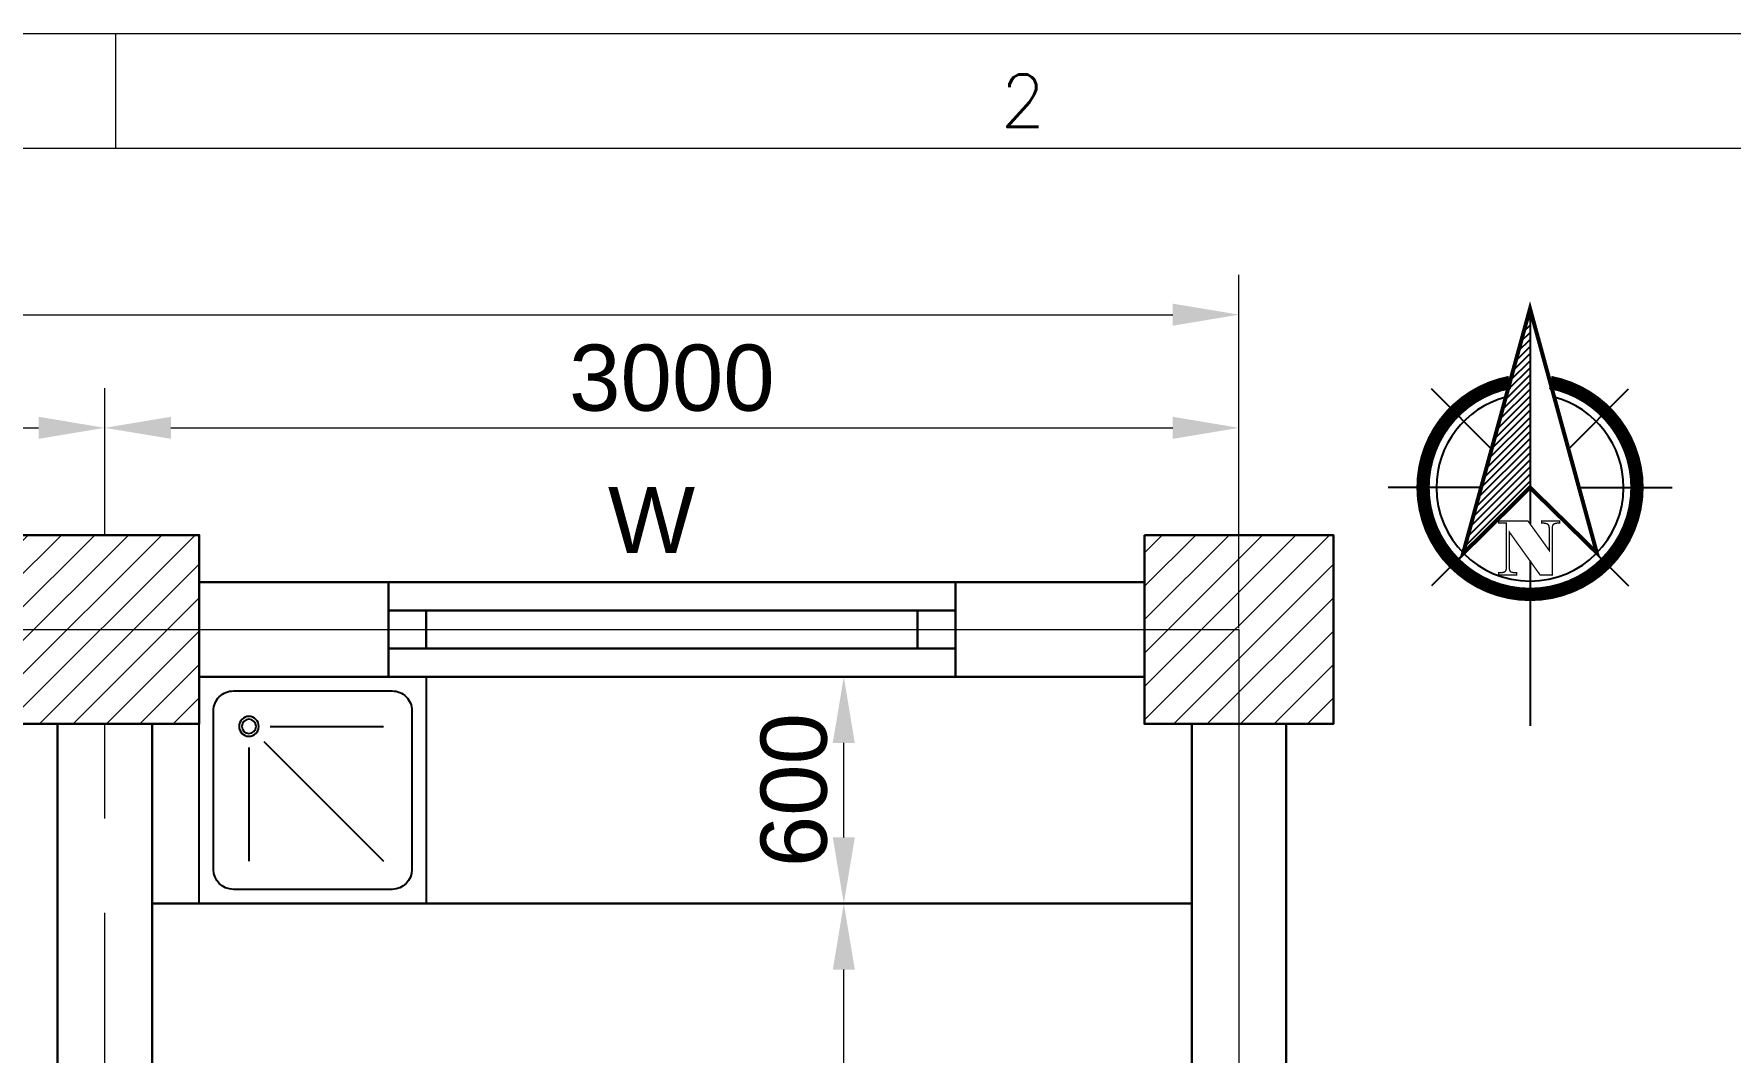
# Model space of a CAD drawing. Header units: millimetres. Extents: x 131588 to 171225, y -200198 to -177978.
# Drawn here: x 150722 to 155209, y -181336 to -178642 of the extents above; entities that cross this region are included whole.
import ezdxf
from ezdxf.enums import TextEntityAlignment as Align

# ---------------------------------------------------------------- set-up
doc = ezdxf.new("R2010")
doc.units = ezdxf.units.MM
doc.header["$MEASUREMENT"] = 0
doc.linetypes.add('CENTER', pattern=[2, 1.25, -0.25, 0.25, -0.25])
doc.layers.get('0').update_dxf_attribs({"color": 255, "lineweight": 25})
doc.layers.add('ceco.net 1', color=7, linetype='Continuous')
doc.layers.add('ceco.net 367', color=7, linetype='Continuous')
for name, color, linetype, lineweight in [('CEN-1', 1, 'CENTER', 18), ('DIM', 7, 'Continuous', 20), ('DIMLINE', 10, 'Continuous', 18), ('MAIN', 3, 'Continuous', 30), ('MAIN-4', 6, 'Continuous', 30), ('SEC', 253, 'Continuous', 15), ('TEXT-1', 7, 'Continuous', 20)]:
    doc.layers.add(name, color=color, linetype=linetype, lineweight=lineweight)
doc.styles.add('ROMANS', font='romans.shx')
doc.styles.get("Standard").update_dxf_attribs({"font": ''})
doc.styles.get('Standard').set_extended_font_data('Arial')
doc.dimstyles.new('DIM-50', dxfattribs={"dimscale": 50, "dimtxt": 2.5, "dimasz": 2.5, "dimexe": 1.5, "dimexo": 0.05, "dimgap": 0.6, "dimtad": 1, "dimzin": 9, "dimdsep": 46, "dimtxsty": 'Standard', "dimcen": 0, "dimclrd": 32, "dimclre": 32, "dimadec": 0, "dimazin": 0, "dimtp": 0.1, "dimtm": 0.1, "dimtfac": 0.71, "dimtofl": 0, "dimtmove": 1, "dimatfit": 3, "dimfxl": 1, "dimtolj": 1, "dimtzin": 7, "dimlwd": -1, "dimlwe": -1, "dimarcsym": 1})
doc.dimstyles.new('DIM-50$0', dxfattribs={"dimscale": 50, "dimtxt": 2.5, "dimasz": 2.5, "dimexe": 1.5, "dimexo": 0.05, "dimgap": 0.6, "dimtad": 1, "dimzin": 9, "dimdsep": 46, "dimtxsty": 'Standard', "dimcen": 0, "dimclrd": 32, "dimclre": 32, "dimadec": 0, "dimazin": 0, "dimtp": 0.1, "dimtm": 0.1, "dimtfac": 0.71, "dimtofl": 0, "dimtmove": 1, "dimatfit": 3, "dimfxl": 1, "dimtolj": 1, "dimtzin": 7, "dimlwd": -1, "dimlwe": -1, "dimarcsym": 1})

# ---------------------------------------------------------------- blocks, each defined once
blk = doc.blocks.new('*D604')
at = {"layer": 'Defpoints', "color": 0, "ltscale": 100, "transparency": 16777216}
for p in [(150909.6, -179684.6), (145241.6, -179968.1), (150909.6, -179968.1)]:
    blk.add_point(p, dxfattribs=at)
at = {"layer": 'DIMLINE', "color": 32, "linetype": 'ByBlock', "ltscale": 100, "transparency": 16777216}
for p, q in [((145241.6, -179964.6), (145241.6, -179579.6)), ((150909.6, -179964.6), (150909.6, -179579.6)), ((145416.6, -179684.6), (150734.6, -179684.6))]:
    blk.add_line(p, q, dxfattribs=at)
at = {"layer": 'DIMLINE', "color": 32, "ltscale": 100, "transparency": 16777216}
for points in [[(145416.6, -179655.4), (145416.6, -179713.7), (145241.6, -179684.6)], [(150734.6, -179655.4), (150734.6, -179713.7), (150909.6, -179684.6)]]:
    blk.add_solid(points, dxfattribs=at)
at = {"layer": 'DIMLINE', "color": 0, "ltscale": 100, "transparency": 16777216, "insert": (148075.6, -179553.2), "char_height": 175, "attachment_point": 5}
blk.add_mtext('\\A1;5668', dxfattribs=at)
blk = doc.blocks.new('*D605')
at = {"layer": 'Defpoints', "color": 0, "ltscale": 100, "transparency": 16777216}
for p in [(153909.6, -179684.6), (150909.6, -179968.1), (153909.6, -179968.1)]:
    blk.add_point(p, dxfattribs=at)
at = {"layer": 'DIMLINE', "color": 32, "linetype": 'ByBlock', "ltscale": 100, "transparency": 16777216}
for p, q in [((150909.6, -179964.6), (150909.6, -179579.6)), ((153909.6, -179964.6), (153909.6, -179579.6)), ((151084.6, -179684.6), (153734.6, -179684.6))]:
    blk.add_line(p, q, dxfattribs=at)
at = {"layer": 'DIMLINE', "color": 32, "ltscale": 100, "transparency": 16777216}
for points in [[(151084.6, -179655.4), (151084.6, -179713.7), (150909.6, -179684.6)], [(153734.6, -179655.4), (153734.6, -179713.7), (153909.6, -179684.6)]]:
    blk.add_solid(points, dxfattribs=at)
at = {"layer": 'DIMLINE', "color": 0, "ltscale": 100, "transparency": 16777216, "insert": (152409.6, -179553.1), "char_height": 175, "attachment_point": 5}
blk.add_mtext('\\A1;3000', dxfattribs=at)
blk = doc.blocks.new('A4 SHEET')
at = {"layer": 'DIM'}
for p, q in [((15345.06, 1232.71), (13489.34, 1232.71)), ((14726.49, 1232.71), (14726.49, 1213.41)), ((13509.22, 1213.41), (15322.97, 1213.41))]:
    blk.add_line(p, q, dxfattribs=at)
at = {"layer": 'DIM', "style": 'ROMANS'}
blk.add_text('2', height=8.84, dxfattribs=at).set_placement((14876.18, 1214.33), align=Align.BOTTOM_LEFT)
blk = doc.blocks.new('*D625')
at = {"layer": 'Defpoints', "color": 0, "ltscale": 100, "transparency": 16777216}
for p in [(153909.6, -179385.2), (133909.6, -180218.1), (153909.6, -180218.1)]:
    blk.add_point(p, dxfattribs=at)
at = {"layer": 'DIMLINE', "color": 32, "linetype": 'ByBlock', "ltscale": 100, "transparency": 16777216}
for p, q in [((133909.6, -180214.6), (133909.6, -179280.2)), ((153909.6, -180214.6), (153909.6, -179280.2)), ((134084.6, -179385.2), (153734.6, -179385.2))]:
    blk.add_line(p, q, dxfattribs=at)
at = {"layer": 'DIMLINE', "color": 32, "ltscale": 100, "transparency": 16777216}
for points in [[(134084.6, -179356), (134084.6, -179414.3), (133909.6, -179385.2)], [(153734.6, -179356), (153734.6, -179414.3), (153909.6, -179385.2)]]:
    blk.add_solid(points, dxfattribs=at)
at = {"layer": 'DIMLINE', "color": 0, "ltscale": 100, "transparency": 16777216, "insert": (143909.6, -179253.8), "char_height": 175, "attachment_point": 5}
blk.add_mtext('\\A1;20000', dxfattribs=at)
blk = doc.blocks.new('*X518')
at = {"color": 0}
for p, q in [((147.35, -409.49), (147.62, -409.23)), ((147.55, -408.76), (147.62, -408.7)), ((146.75, -411.68), (147.62, -410.82)), ((146.95, -410.95), (147.62, -410.29)), ((147.15, -410.22), (147.62, -409.76)), ((146.36, -413.14), (147.62, -411.88)), ((146.55, -412.41), (147.62, -411.35)), ((145.76, -415.33), (147.62, -413.47)), ((145.96, -414.6), (147.62, -412.94)), ((146.16, -413.87), (147.62, -412.41)), ((145.36, -416.79), (147.62, -414.53)), ((145.56, -416.06), (147.62, -414)), ((144.96, -418.25), (147.62, -415.59)), ((145.16, -417.52), (147.62, -415.06)), ((144.36, -420.44), (147.62, -417.18)), ((144.56, -419.71), (147.62, -416.65)), ((144.76, -418.98), (147.62, -416.12)), ((143.96, -421.9), (147.62, -418.24)), ((144.16, -421.17), (147.62, -417.71)), ((143.36, -424.09), (147.62, -419.83)), ((143.56, -423.36), (147.62, -419.3)), ((143.76, -422.63), (147.62, -418.77)), ((142.96, -425.55), (147.62, -420.89)), ((143.16, -424.82), (147.62, -420.36)), ((142.76, -426.28), (147.62, -421.42))]:
    blk.add_line(p, q, dxfattribs=at)
blk = doc.blocks.new('*D678')
at = {"layer": 'Defpoints', "color": 0, "ltscale": 100, "transparency": 16777216}
for p in [(152749.8, -180943.1), (152864.3, -180943.1), (152749.8, -186093.1)]:
    blk.add_point(p, dxfattribs=at)
at = {"layer": 'DIMLINE', "color": 32, "linetype": 'ByBlock', "ltscale": 100, "transparency": 16777216}
for p, q in [((152753.3, -180943.1), (152969.3, -180943.1)), ((152864.3, -185918.1), (152864.3, -181118.1)), ((152753.3, -186093.1), (152969.3, -186093.1))]:
    blk.add_line(p, q, dxfattribs=at)
at = {"layer": 'DIMLINE', "color": 32, "ltscale": 100, "transparency": 16777216}
for points in [[(152835.1, -181118.1), (152893.4, -181118.1), (152864.3, -180943.1)], [(152835.1, -185918.1), (152893.4, -185918.1), (152864.3, -186093.1)]]:
    blk.add_solid(points, dxfattribs=at)
at = {"layer": 'DIMLINE', "color": 0, "ltscale": 100, "transparency": 16777216, "insert": (152732.9, -183518.1), "char_height": 175, "attachment_point": 5, "rotation": 90}
blk.add_mtext('\\A1;5150', dxfattribs=at)
blk = doc.blocks.new('*D679')
at = {"layer": 'Defpoints', "color": 0, "ltscale": 100, "transparency": 16777216}
for p in [(152864.3, -180343.1), (152883.1, -180343.1), (152749.8, -180943.1)]:
    blk.add_point(p, dxfattribs=at)
at = {"layer": 'DIMLINE', "color": 32, "linetype": 'ByBlock', "ltscale": 100, "transparency": 16777216}
for p, q in [((152879.6, -180343.1), (152759.3, -180343.1)), ((152864.3, -180768.1), (152864.3, -180518.1)), ((152753.3, -180943.1), (152969.3, -180943.1))]:
    blk.add_line(p, q, dxfattribs=at)
at = {"layer": 'DIMLINE', "color": 32, "ltscale": 100, "transparency": 16777216}
for points in [[(152835.1, -180518.1), (152893.4, -180518.1), (152864.3, -180343.1)], [(152835.1, -180768.1), (152893.4, -180768.1), (152864.3, -180943.1)]]:
    blk.add_solid(points, dxfattribs=at)
at = {"layer": 'DIMLINE', "color": 0, "ltscale": 100, "transparency": 16777216, "insert": (152732.9, -180643.1), "char_height": 175, "attachment_point": 5, "rotation": 90}
blk.add_mtext('\\A1;600', dxfattribs=at)

msp = doc.modelspace()

# ---------------------------------------------------------------- hatches: boundary and pattern name
at = {"layer": 'SEC', "ltscale": 100}
h = msp.add_hatch(dxfattribs=at)
h.set_pattern_fill('ANSI31', color=8, scale=500)
h.set_pattern_definition([(45, (83442.82, -161053.416), (-44.194174, 44.194174), [])])
h.paths.add_polyline_path([(150659.578, -179968.138), (151159.578, -179968.138), (151159.578, -180468.138), (150659.578, -180468.138)])
h = msp.add_hatch(dxfattribs=at)
h.set_pattern_fill('ANSI31', color=8, scale=500)
h.set_pattern_definition([(45, (86442.82, -161053.416), (-44.194174, 44.194174), [])])
h.paths.add_polyline_path([(153659.578, -179968.138), (154159.578, -179968.138), (154159.578, -180468.138), (153659.578, -180468.138)])

# ---------------------------------------------------------------- linework, layer by layer
at = {"layer": 'ceco.net 1'}
for p, q in [((154679.41, -179369.326), (154679.41, -179938.568)), ((154577.783, -179740.743), (154418.829, -179581.789)), ((154781.037, -179740.743), (154939.992, -179581.789)), ((154549.899, -179842.37), (154303.796, -179842.37)), ((154808.922, -179842.37), (155055.025, -179842.37)), ((154577.783, -179943.997), (154418.829, -180102.952)), ((154781.037, -179943.997), (154939.992, -180102.952)), ((154679.41, -180036.638), (154679.41, -180472.854))]:
    msp.add_line(p, q, dxfattribs=at)
for points, const_width in [([(154502.076, -180017.677), (154679.41, -179369.326), (154856.255, -180015.642), (154679.41, -179842.37), (154502.076, -180017.677)], 10.611), ([(154624.612, -180052.179), (154624.612, -180054.589), (154624.797, -180056.998), (154625.168, -180059.037), (154625.538, -180060.706), (154626.094, -180062.374), (154626.65, -180063.671), (154627.392, -180064.598), (154628.133, -180065.339), (154629.06, -180065.895), (154630.357, -180066.266), (154631.84, -180066.822), (154633.694, -180067.193), (154635.918, -180067.564), (154638.328, -180067.934), (154641.108, -180068.12), (154644.074, -180068.12), (154644.074, -180073.68), (154596.809, -180073.68), (154596.809, -180068.12), (154598.106, -180068.12), (154600.701, -180068.12), (154603.111, -180067.934), (154605.335, -180067.564), (154607.374, -180067.193), (154609.042, -180066.822), (154610.525, -180066.266), (154611.822, -180065.895), (154612.749, -180065.339), (154613.676, -180064.598), (154614.602, -180063.671), (154615.344, -180062.374), (154615.9, -180060.891), (154616.456, -180059.037), (154616.827, -180057.184), (154617.012, -180054.96), (154617.012, -180052.735), (154617.012, -179936.519), (154596.809, -179936.519), (154596.809, -179930.958), (154673.915, -179930.958), (154730.263, -180008.992), (154730.263, -179953.386), (154730.263, -179950.791), (154730.077, -179948.567), (154729.707, -179946.528), (154729.336, -179944.674), (154728.965, -179943.006), (154728.224, -179941.709), (154727.668, -179940.782), (154726.926, -179940.041), (154725.814, -179939.299), (154724.332, -179938.558), (154722.663, -179938.002), (154720.81, -179937.446), (154718.586, -179937.075), (154716.176, -179936.704), (154713.581, -179936.519), (154710.801, -179936.519), (154710.245, -179936.519), (154710.245, -179930.958), (154757.51, -179930.958), (154757.51, -179936.519), (154756.027, -179936.519), (154753.432, -179936.519), (154751.208, -179936.704), (154748.984, -179937.075), (154746.945, -179937.446), (154745.276, -179937.816), (154743.794, -179938.372), (154742.496, -179938.928), (154741.569, -179939.484), (154740.828, -179940.411), (154740.087, -179941.523), (154739.531, -179943.006), (154738.974, -179944.489), (154738.604, -179946.343), (154738.233, -179948.567), (154738.048, -179950.791), (154738.048, -179953.386), (154738.048, -180073.68), (154705.982, -180073.68), (154624.612, -179960.244), (154624.612, -180052.179), (154624.612, -180052.179)], 3.537)]:
    msp.add_lwpolyline(points, dxfattribs=dict(at, const_width=const_width))
at = {"layer": 'ceco.net 1', "const_width": 35.369}
for points in [[(154396.46, -179842.37, 1), (154962.361, -179842.37, 0.35941495), (154733.028, -179564.546, 1)], [(154625.793, -179564.546, 0.35941495), (154396.46, -179842.37, 1)]]:
    msp.add_lwpolyline(points, format="xyb", dxfattribs=at)
at = {"layer": 'ceco.net 1'}
for start, end in [(105.026959, 180), (360, 74.973041), (180, 360)]:
    msp.add_arc((154679.41, -179842.37), 247.582, start, end, dxfattribs=at)
at = {"layer": 'ceco.net 367', "linetype": 'Continuous'}
for p, q in [((151159.578, -180343.138), (151759.578, -180343.138)), ((151159.578, -180943.138), (151159.578, -180343.138)), ((151759.578, -180343.138), (151759.578, -180943.138)), ((151249.578, -180380.638), (151669.578, -180380.638)), ((151197.078, -180853.138), (151197.078, -180433.138)), ((151722.078, -180433.138), (151722.078, -180853.138)), ((151347.078, -180474.388), (151647.078, -180474.388)), ((151290.828, -180530.638), (151290.828, -180830.638)), ((151330.602, -180514.163), (151647.078, -180830.638)), ((151669.578, -180905.638), (151249.578, -180905.638)), ((151759.578, -180943.138), (151159.578, -180943.138))]:
    msp.add_line(p, q, dxfattribs=at)
at = {"layer": 'ceco.net 367', "linetype": 'Continuous', "extrusion": (0, 0, -1)}
for centre, major_axis, start_param, end_param in [((151249.578, -180433.138), (-37.123, -37.123), 0.78539816, 2.35619449), ((151669.578, -180433.138), (-37.123, 37.123), 0.78539816, 2.35619449), ((151290.828, -180474.388), (-18.562, -18.562), 5.49778714, 11.78097245), ((151290.828, -180474.388), (-13.258, -13.258), 5.49778714, 11.78097245), ((151249.578, -180853.138), (-37.123, 37.123), 3.92699082, 5.49778714), ((151669.578, -180853.138), (-37.123, -37.123), 3.92699082, 5.49778714)]:
    msp.add_ellipse(centre, major_axis=major_axis, ratio=1, start_param=start_param, end_param=end_param, dxfattribs=at)
at = {"layer": 'CEN-1', "ltscale": 1000}
for points in [[(133909.578, -180218.138), (153909.578, -180218.138), (153909.578, -193218.138), (133909.578, -193218.138)], [(150909.578, -180218.138), (153909.578, -180218.138), (153909.578, -186218.138), (150909.578, -186218.138)]]:
    msp.add_lwpolyline(points, close=True, dxfattribs=at)
at = {"layer": 'MAIN', "color": 5, "ltscale": 100}
for p, q in [((151659.578, -180168.138), (153159.578, -180168.138)), ((151659.578, -180268.138), (153159.578, -180268.138))]:
    msp.add_line(p, q, dxfattribs=at)
at = {"layer": 'MAIN', "ltscale": 100}
for points in [[(150659.578, -179968.138), (151159.578, -179968.138), (151159.578, -180468.138), (150659.578, -180468.138)], [(153659.578, -179968.138), (154159.578, -179968.138), (154159.578, -180468.138), (153659.578, -180468.138)]]:
    msp.add_lwpolyline(points, close=True, dxfattribs=at)
at = {"layer": 'MAIN', "color": 5, "ltscale": 100}
for points in [[(151659.578, -180093.138), (153159.578, -180093.138), (153159.578, -180343.138), (151659.578, -180343.138)], [(151759.578, -180168.138), (153059.578, -180168.138), (153059.578, -180268.138), (151759.578, -180268.138)]]:
    msp.add_lwpolyline(points, close=True, dxfattribs=at)
at = {"layer": 'MAIN-4', "ltscale": 1000}
msp.add_line((153784.578, -180943.138), (151034.578, -180943.138), dxfattribs=at)
for points in [[(151159.578, -180093.138), (153659.578, -180093.138)], [(151159.578, -180343.138), (153659.578, -180343.138)], [(150784.578, -180468.138), (150784.578, -185918.138)], [(151034.578, -180468.138), (151034.578, -185918.138)], [(153784.578, -180468.138), (153784.578, -185918.138)], [(154034.578, -180468.138), (154034.578, -185918.138)]]:
    msp.add_lwpolyline(points, dxfattribs=at)

# ---------------------------------------------------------------- block references
at = {"layer": 'ceco.net 1', "xscale": 35.36883835641912, "yscale": 35.36883835641912, "zscale": 35.36883835641912, "rotation": 359.9999999999808}
msp.add_blockref('*X518', (149458.246, -164920.502), dxfattribs=at)
at = {"layer": 'DIMLINE', "xscale": 15.64053501541963, "yscale": 15.64053501541963, "zscale": 15.64053501541963}
msp.add_blockref('A4 SHEET', (-79392.728, -197922.675), dxfattribs=at)

# ---------------------------------------------------------------- texts
at = {"layer": 'TEXT-1', "insert": (152485.577, -180015.726), "char_height": 175, "width": 259.85607, "attachment_point": 9}
msp.add_mtext('\\pxqc;W', dxfattribs=at)

# ---------------------------------------------------------------- dimensions: what is measured, and where the dimension line sits
at = {"layer": 'DIMLINE', "ltscale": 100}
for base, p1, p2, override, picture, middle in [((153909.578, -179385.155), (133909.578, -180218.138), (153909.578, -180218.138), {"dimscale": 70}, '*D625', (143909.578, -179253.805)), ((150909.578, -179684.559), (145241.578, -179968.138), (150909.578, -179968.138), {"dimscale": 70, "dimtofl": 1}, '*D604', (148075.578, -179553.209)), ((153909.578, -179684.559), (150909.578, -179968.138), (153909.578, -179968.138), {"dimscale": 70, "dimtofl": 1}, '*D605', (152409.578, -179553.149))]:
    dim = msp.add_linear_dim(base=base, p1=p1, p2=p2, dimstyle='DIM-50', override=override, dxfattribs=at)
    dim.commit()
    dim.dimension.update_dxf_attribs({"geometry": picture, "text_midpoint": middle})
for base, p1, p2, picture, middle in [((152864.259, -180343.138), (152749.844, -180943.138), (152883.139, -180343.138), '*D679', (152732.909, -180643.138)), ((152864.259, -180943.138), (152749.844, -186093.138), (152749.844, -180943.138), '*D678', (152732.909, -183518.138))]:
    dim = msp.add_linear_dim(base=base, p1=p1, p2=p2, angle=90, dimstyle='DIM-50$0', override={"dimscale": 70, "dimtofl": 1}, dxfattribs=at)
    dim.commit()
    dim.dimension.update_dxf_attribs({"geometry": picture, "text_midpoint": middle})

doc.saveas('drawing.dxf')
